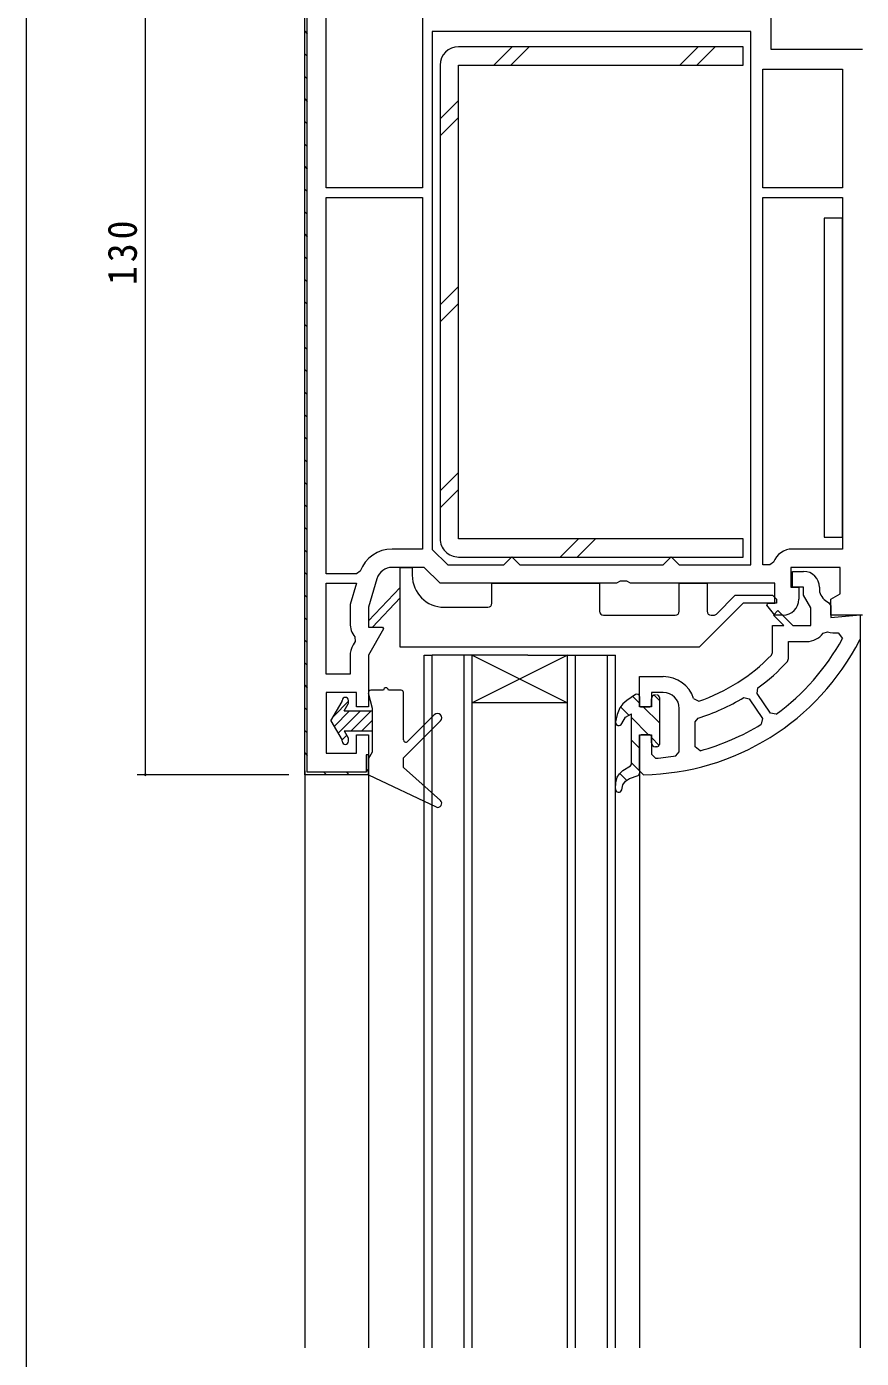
# Model space of a CAD drawing. Units: millimetres on the paper. Extents: x -420 to 373, y -297 to 267.
# Drawn here: x -417.7 to -313, y 3.8 to 170.8 of the extents above; entities that cross this region are included whole.
import ezdxf

# ---------------------------------------------------------------- set-up
doc = ezdxf.new("R2010")
doc.units = ezdxf.units.MM
for name, color, linetype, lineweight in [('0-1_YKK_ZWAK', 7, 'Continuous', 9), ('0-3_YKK_12', 2, 'Continuous', 9), ('0-4_YKK_D', 6, 'Continuous', 9), ('0-6_YKK_13', 4, 'Continuous', 9), ('0-7_YKK_11', 7, 'Continuous', 9)]:
    doc.layers.add(name, color=color, linetype=linetype, lineweight=lineweight)
doc.styles.add('ＭＳ ゴシック', font='')
doc.styles.get('ＭＳ ゴシック').set_extended_font_data('MS Gothic')

msp = doc.modelspace()

# ---------------------------------------------------------------- linework, layer by layer
at = {"layer": '0-1_YKK_ZWAK'}
msp.add_line((-417.7, -260.6), (-417.7, 264.4), dxfattribs=at)
at = {"layer": '0-3_YKK_12'}
for p, q in [((-313.113, 97.067), (-313.113, 5.09)), ((-367.817, 5.09), (-367.817, 91.967)), ((-367.817, 91.967), (-366.817, 91.967)), ((-366.817, 5.09), (-366.817, 91.967)), ((-354.817, 91.967), (-366.817, 91.967)), ((-362.817, 5.09), (-362.817, 91.967)), ((-361.817, 5.09), (-361.817, 91.967)), ((-349.817, 91.967), (-361.817, 85.967)), ((-361.817, 91.967), (-349.817, 85.967)), ((-354.817, 91.967), (-343.817, 91.967)), ((-349.817, 5.09), (-349.817, 91.967)), ((-348.817, 5.09), (-348.817, 91.967)), ((-344.817, 5.09), (-344.817, 91.967)), ((-343.817, 5.09), (-343.817, 91.967)), ((-349.817, 85.967), (-361.817, 85.967)), ((-374.813, 79.557), (-374.813, 5.09)), ((-382.813, 77.468), (-382.813, 5.09)), ((-340.813, 77.469), (-340.813, 5.09))]:
    msp.add_line(p, q, dxfattribs=at)
at = {"layer": '0-4_YKK_D'}
for p, q in [((-402.813, 206.969), (-402.813, 76.969)), ((-384.813, 76.969), (-403.813, 76.969))]:
    msp.add_line(p, q, dxfattribs=at)
for start, end in [(90, 270), (270, 90)]:
    msp.add_arc((-402.813, 76.969), 0.106, start, end, dxfattribs=at)
at = {"layer": '0-6_YKK_13'}
for p, q in [((-359.061, 165.968), (-356.761, 168.268)), ((-356.938, 165.968), (-354.638, 168.268)), ((-335.727, 165.968), (-333.427, 168.268)), ((-333.604, 165.968), (-331.304, 168.268)), ((-365.813, 165.968), (-365.813, 106.568)), ((-365.813, 159.216), (-363.513, 161.516)), ((-365.813, 157.093), (-363.513, 159.393)), ((-317.613, 146.768), (-317.613, 106.768)), ((-315.313, 146.768), (-317.613, 146.768)), ((-315.313, 106.768), (-315.313, 146.768)), ((-365.813, 135.882), (-363.513, 138.182)), ((-365.813, 133.759), (-363.513, 136.059)), ((-365.813, 112.547), (-363.513, 114.847)), ((-365.813, 110.424), (-363.513, 112.724)), ((-350.757, 104.268), (-348.457, 106.568)), ((-348.634, 104.268), (-346.334, 106.568)), ((-317.613, 106.768), (-315.313, 106.768)), ((-370.813, 102.972), (-369.313, 102.972)), ((-370.813, 92.972), (-370.813, 102.972)), ((-369.313, 102.972), (-369.313, 101.972)), ((-370.813, 100.45), (-374.813, 96.272)), ((-374.313, 95.472), (-370.813, 99.135)), ((-331.146, 97.118), (-328.792, 99.472)), ((-365.313, 97.972), (-359.813, 97.972)), ((-345.313, 96.972), (-336.313, 96.972)), ((-327.812, 98.472), (-333.312, 92.972)), ((-331.813, 96.972), (-331.5, 96.972)), ((-374.813, 96.272), (-374.813, 95.472)), ((-374.813, 95.472), (-374.313, 95.472)), ((-333.312, 92.972), (-370.813, 92.972)), ((-374.313, 85.269), (-374.804, 87.194)), ((-372.913, 87.569), (-374.513, 87.569)), ((-370.713, 87.569), (-372.313, 87.569)), ((-370.413, 81.348), (-370.413, 87.269)), ((-338.976, 86.941), (-338.313, 86.279)), ((-379.513, 83.719), (-378.113, 86.143)), ((-379.164, 84.324), (-377.313, 86.174)), ((-378.113, 86.143), (-378.113, 86.269)), ((-377.868, 84.969), (-377.367, 85.836)), ((-377.313, 86.036), (-377.313, 86.269)), ((-374.313, 79.835), (-374.313, 85.269)), ((-343.181, 85.49), (-342.141, 84.45)), ((-341.652, 86.789), (-340.813, 85.951)), ((-340.813, 86.769), (-340.813, 85.669)), ((-340.613, 85.469), (-339.513, 85.469)), ((-340.331, 85.469), (-338.313, 83.451)), ((-339.313, 85.669), (-339.313, 86.469)), ((-338.313, 86.669), (-338.313, 80.769)), ((-379.513, 83.719), (-378.113, 81.294)), ((-379.114, 83.027), (-377.172, 84.969)), ((-378.621, 82.173), (-375.825, 84.969)), ((-377.868, 84.969), (-374.313, 84.969)), ((-376.978, 82.469), (-374.478, 84.969)), ((-375.631, 82.469), (-374.313, 83.786)), ((-365.774, 83.707), (-370.413, 79.069)), ((-369.901, 81.136), (-366.552, 84.485)), ((-341.813, 78.334), (-341.813, 84.603)), ((-341.813, 84.122), (-339.659, 81.969)), ((-378.128, 81.319), (-377.542, 81.905)), ((-377.868, 82.469), (-377.367, 81.601)), ((-377.868, 82.469), (-374.313, 82.469)), ((-339.513, 81.969), (-340.613, 81.969)), ((-378.113, 81.169), (-378.113, 81.294)), ((-377.313, 81.169), (-377.313, 81.401)), ((-341.813, 81.294), (-340.813, 80.294)), ((-340.813, 81.769), (-340.813, 77.145)), ((-339.313, 80.969), (-339.313, 81.769)), ((-339.313, 81.622), (-338.339, 80.648)), ((-338.613, 80.469), (-338.813, 80.469)), ((-374.813, 78.969), (-374.313, 79.835)), ((-374.813, 76.969), (-374.813, 78.969)), ((-370.413, 77.869), (-370.413, 79.069)), ((-374.813, 76.969), (-366.329, 72.917)), ((-370.413, 77.869), (-365.781, 73.742)), ((-343.285, 77.108), (-342.443, 76.267)), ((-341.813, 78.466), (-340.813, 77.465))]:
    msp.add_line(p, q, dxfattribs=at)
for points in [[(-363.513, 104.268), (-327.813, 104.268), (-327.813, 106.568), (-363.513, 106.568), (-363.513, 165.968), (-327.813, 165.968), (-327.813, 168.268), (-363.513, 168.268)], [(-359.313, 98.472), (-359.313, 100.972), (-345.813, 100.972), (-345.813, 97.472)], [(-335.813, 97.472), (-335.813, 100.972), (-332.313, 100.972), (-332.313, 97.472)], [(-328.792, 99.472), (-324.113, 99.472), (-323.613, 98.972), (-323.613, 98.472), (-327.812, 98.472)], [(-341.285, 87.015), (-342.409, 86.273), (-342.888, 85.848), (-343.266, 85.356), (-343.609, 84.514), (-343.813, 83.58)], [(-343.035, 83.408), (-342.555, 84.169), (-341.813, 84.603)], [(-343.813, 75.184), (-343.781, 75.933), (-343.597, 76.641), (-343.299, 77.093), (-342.89, 77.477), (-341.929, 78.098)], [(-343.024, 75.066), (-342.896, 75.701), (-342.556, 76.17), (-342.069, 76.504), (-340.968, 76.883)]]:
    msp.add_lwpolyline(points, dxfattribs=at)
for centre, radius, start, end in [((-363.513, 165.968), 2.3, 89.99998, 179.99998), ((-363.513, 106.568), 2.3, 179.99998, 269.99998), ((-365.313, 101.972), 4, 180, 270), ((-359.813, 98.472), 0.5, 270, 0), ((-345.313, 97.472), 0.5, 180, 270), ((-336.313, 97.472), 0.5, 270, 0), ((-331.813, 97.472), 0.5, 180, 270), ((-331.5, 97.472), 0.5, 270, 314.99998), ((-374.513, 87.269), 0.3, 90, 194.29437), ((-372.613, 87.569), 0.3, 0, 180), ((-370.713, 87.269), 0.3, 0, 90), ((-341.113, 86.769), 0.3, 359.99998, 124.92616), ((-338.813, 86.469), 0.5, 89.99998, 179.99998), ((-338.613, 86.669), 0.3, 0, 89.99998), ((-377.713, 86.269), 0.4, 0, 180), ((-377.713, 86.036), 0.4, 330, 0), ((-340.613, 85.669), 0.2, 179.99998, 269.99998), ((-339.513, 85.669), 0.2, 269.99998, 359.99998), ((-366.163, 84.096), 0.55, 314.99998, 134.99998), ((-343.417, 83.528), 0.4, 172.46327, 342.49817), ((-340.613, 81.769), 0.2, 89.99998, 179.99998), ((-339.513, 81.769), 0.2, 359.99998, 89.99998), ((-377.713, 81.169), 0.4, 180, 0), ((-377.713, 81.401), 0.4, 0, 29.99998), ((-370.113, 81.348), 0.3, 180, 314.99998), ((-338.813, 80.969), 0.5, 180, 269.99998), ((-338.613, 80.769), 0.3, 269.99998, 0), ((-342.113, 78.334), 0.3, 307.98883, 359.99998), ((-341.113, 77.145), 0.3, 299.07475, 359.99998), ((-343.414, 75.156), 0.4, 175.99062, 347.07654), ((-366.113, 73.369), 0.5, 244.47647, 48.30571)]:
    msp.add_arc(centre, radius, start, end, dxfattribs=at)
at = {"layer": '0-7_YKK_11'}
for p, q in [((-368.013, 182.669), (-368.013, 150.569)), ((-382.813, 170.199), (-382.513, 169.899)), ((-326.813, 103.269), (-326.813, 170.169)), ((-382.813, 167.371), (-382.513, 167.071)), ((-325.313, 150.569), (-325.313, 165.469)), ((-382.813, 164.542), (-382.513, 164.242)), ((-382.813, 161.714), (-382.513, 161.414)), ((-382.813, 158.885), (-382.513, 158.585)), ((-382.813, 156.057), (-382.513, 155.757)), ((-382.813, 153.228), (-382.513, 152.928)), ((-382.813, 150.4), (-382.513, 150.1)), ((-380.113, 102.169), (-380.113, 149.369)), ((-325.313, 103.269), (-325.313, 149.369)), ((-382.813, 147.572), (-382.513, 147.272)), ((-382.813, 144.743), (-382.513, 144.443)), ((-382.813, 141.915), (-382.513, 141.615)), ((-382.813, 139.086), (-382.513, 138.786)), ((-382.813, 136.258), (-382.513, 135.958)), ((-382.813, 133.429), (-382.513, 133.129)), ((-382.813, 130.601), (-382.513, 130.301)), ((-382.813, 127.773), (-382.513, 127.473)), ((-382.813, 124.944), (-382.513, 124.644)), ((-382.813, 122.116), (-382.513, 121.816)), ((-382.813, 119.287), (-382.513, 118.987)), ((-382.813, 116.459), (-382.513, 116.159)), ((-382.813, 113.63), (-382.513, 113.33)), ((-382.813, 110.802), (-382.513, 110.502)), ((-382.813, 107.974), (-382.513, 107.674)), ((-382.813, 105.145), (-382.513, 104.845)), ((-382.813, 102.317), (-382.513, 102.017)), ((-380.113, 89.569), (-380.113, 100.969)), ((-382.813, 99.488), (-382.513, 99.188)), ((-382.813, 96.66), (-382.513, 96.36)), ((-382.813, 93.831), (-382.513, 93.531)), ((-317.777, 94.718), (-317.194, 94.896)), ((-315.862, 94.777), (-315.333, 94.046)), ((-382.813, 91.003), (-382.513, 90.703)), ((-382.813, 88.175), (-382.513, 87.875)), ((-382.813, 85.346), (-382.513, 85.046)), ((-335.813, 79.816), (-335.813, 85.269)), ((-335.813, 79.816), (-335.813, 85.269)), ((-334.01, 86.507), (-333.373, 86.188)), ((-333.813, 80.459), (-333.813, 83.581)), ((-323.667, 84.548), (-324.376, 84.672)), ((-382.813, 82.518), (-382.513, 82.218)), ((-333.182, 79.976), (-333.813, 80.459)), ((-382.813, 79.689), (-382.513, 79.389)), ((-375.113, 79.469), (-375.113, 77.269)), ((-336.235, 79.322), (-335.813, 79.816)), ((-380.393, 77.269), (-380.093, 76.969)), ((-377.564, 77.269), (-377.264, 76.969)), ((-375.113, 77.646), (-374.826, 77.358))]:
    msp.add_line(p, q, dxfattribs=at)
for points in [[(-382.813, 76.969), (-382.813, 206.969)], [(-375.113, 79.469), (-375.113, 77.269), (-382.513, 77.269), (-382.513, 206.669), (-369.113, 206.669), (-369.113, 204.469), (-368.813, 204.469), (-368.813, 206.469)], [(-324.313, 184.969), (-324.313, 167.969), (-312.813, 167.969)], [(-380.113, 102.169), (-380.113, 149.369), (-368.013, 149.369), (-368.013, 105.269), (-371.825, 105.269)], [(-325.313, 103.269), (-325.313, 149.369), (-315.313, 149.369), (-315.313, 105.269), (-321.613, 105.269)], [(-323.97, 103.602), (-324.442, 103.269), (-325.313, 103.269)], [(-375.847, 102.491), (-376.314, 102.169), (-380.113, 102.169)], [(-322.813, 96.969), (-323.813, 96.969), (-324.835, 98.224), (-324.718, 98.469), (-323.813, 98.469), (-323.813, 100.969), (-341.947, 100.969), (-342.38, 101.219), (-343.246, 101.219), (-343.679, 100.969), (-365.813, 100.969), (-367.813, 102.969), (-371.825, 102.969)], [(-324.254, 91.962), (-324.113, 92.31), (-324.113, 95.669), (-322.679, 95.669), (-323.996, 96.986), (-323.43, 97.551), (-321.548, 95.669), (-319.313, 95.669), (-319.313, 97.91), (-320.213, 99.469), (-320.213, 100.469), (-321.613, 100.469), (-321.613, 102.469), (-320.213, 102.469)], [(-312.813, 96.969), (-316.813, 96.969), (-316.813, 98.969), (-315.613, 99.661), (-315.613, 102.969), (-321.813, 102.969), (-321.813, 100.469)], [(-373.741, 101.543), (-374.813, 97.969), (-374.813, 95.469), (-373.054, 95.469), (-372.924, 95.242), (-374.813, 91.969), (-374.813, 85.469), (-376.313, 85.469), (-376.313, 87.269), (-380.113, 87.269), (-380.113, 79.669), (-376.313, 79.669), (-376.313, 81.969), (-374.813, 81.969), (-374.813, 76.969), (-382.813, 76.969)], [(-380.113, 89.569), (-380.113, 100.969), (-376.315, 100.969), (-377.113, 98.306), (-377.113, 95.969)], [(-321.813, 100.469), (-320.813, 100.469), (-320.813, 98.969)], [(-318.213, 100.469), (-318.213, 100.026), (-318.198, 99.904)], [(-317.102, 98.577), (-316.813, 98.124), (-316.813, 96.691), (-313.113, 97.014), (-313.113, 94.088), (-313.168, 93.861)], [(-376.518, 94.242), (-376.479, 93.684), (-376.738, 93.235)], [(-322.243, 91.184), (-322.113, 91.52), (-322.113, 93.669), (-319.813, 93.669)], [(-377.113, 91.835), (-377.113, 89.569), (-380.113, 89.569)], [(-337.813, 87.269), (-339.313, 87.269), (-339.313, 85.469), (-340.813, 85.469), (-340.813, 89.269), (-337.813, 89.269)], [(-324.376, 84.672), (-326.055, 87.161), (-325.937, 87.843)], [(-327.727, 86.64), (-327.051, 86.493), (-325.372, 84.003), (-325.524, 83.298)], [(-333.813, 80.459), (-333.813, 83.581), (-333.46, 84.059)], [(-340.306, 76.969), (-340.813, 77.469), (-340.813, 81.969), (-339.313, 81.969), (-339.313, 79.533), (-338.779, 79.034)], [(-374.813, 77.469), (-374.813, 79.469), (-375.113, 79.469)]]:
    msp.add_lwpolyline(points, dxfattribs=at)
for points in [[(-368.013, 182.669), (-368.013, 150.569), (-380.113, 150.569), (-380.113, 182.669)], [(-326.813, 103.269), (-326.813, 170.169), (-366.813, 170.169), (-366.813, 105.221), (-364.861, 103.269), (-357.813, 103.269), (-357.313, 103.769), (-356.813, 104.269), (-356.313, 103.769), (-355.813, 103.269), (-337.813, 103.269), (-337.313, 103.769), (-336.813, 104.269), (-336.313, 103.769), (-335.813, 103.269)], [(-325.313, 150.569), (-325.313, 165.469), (-315.313, 165.469), (-315.313, 150.569)]]:
    msp.add_lwpolyline(points, close=True, dxfattribs=at)
for centre, radius, start, end in [((-371.825, 100.969), 4.3, 89.99997, 159.25763), ((-321.613, 102.769), 2.5, 90, 160.52876), ((-371.825, 100.969), 2, 89.99998, 163.30077), ((-320.213, 100.469), 2, 0, 89.99998), ((-322.813, 98.969), 2, 270, 359.99998), ((-316.258, 100.39), 2, 194.05469, 245.03664), ((-374.313, 95.969), 2.8, 179.99998, 218.05968), ((-340.774, 107.965), 31, 270.86488, 332.93672), ((-340.774, 107.965), 29, 306.14981, 331.3156), ((-319.813, 96.169), 2.5, 269.99997, 324.54309), ((-316.313, 97.236), 2.5, 249.3833, 280.40863), ((-374.313, 91.835), 2.8, 149.99998, 180), ((-340.774, 107.965), 23, 288.76877, 315.90932), ((-340.774, 107.965), 25, 306.40285, 317.8372), ((-337.813, 85.269), 4, 18.03203, 89.99998), ((-337.813, 85.269), 2, 0, 89.99998), ((-340.774, 107.965), 25, 287.01155, 301.45816), ((-340.774, 107.965), 29, 285.175, 301.72586), ((-340.774, 107.965), 29, 273.94423, 279.00407)]:
    msp.add_arc(centre, radius, start, end, dxfattribs=at)

# ---------------------------------------------------------------- texts
at = {"layer": '0-4_YKK_D', "color": 3, "insert": (-403.813, 138.369), "char_height": 3.666, "attachment_point": 7, "rotation": 90, "style": 'ＭＳ ゴシック'}
msp.add_mtext('\\T1.21;\\W0.95;130', dxfattribs=at)

doc.saveas('drawing.dxf')
